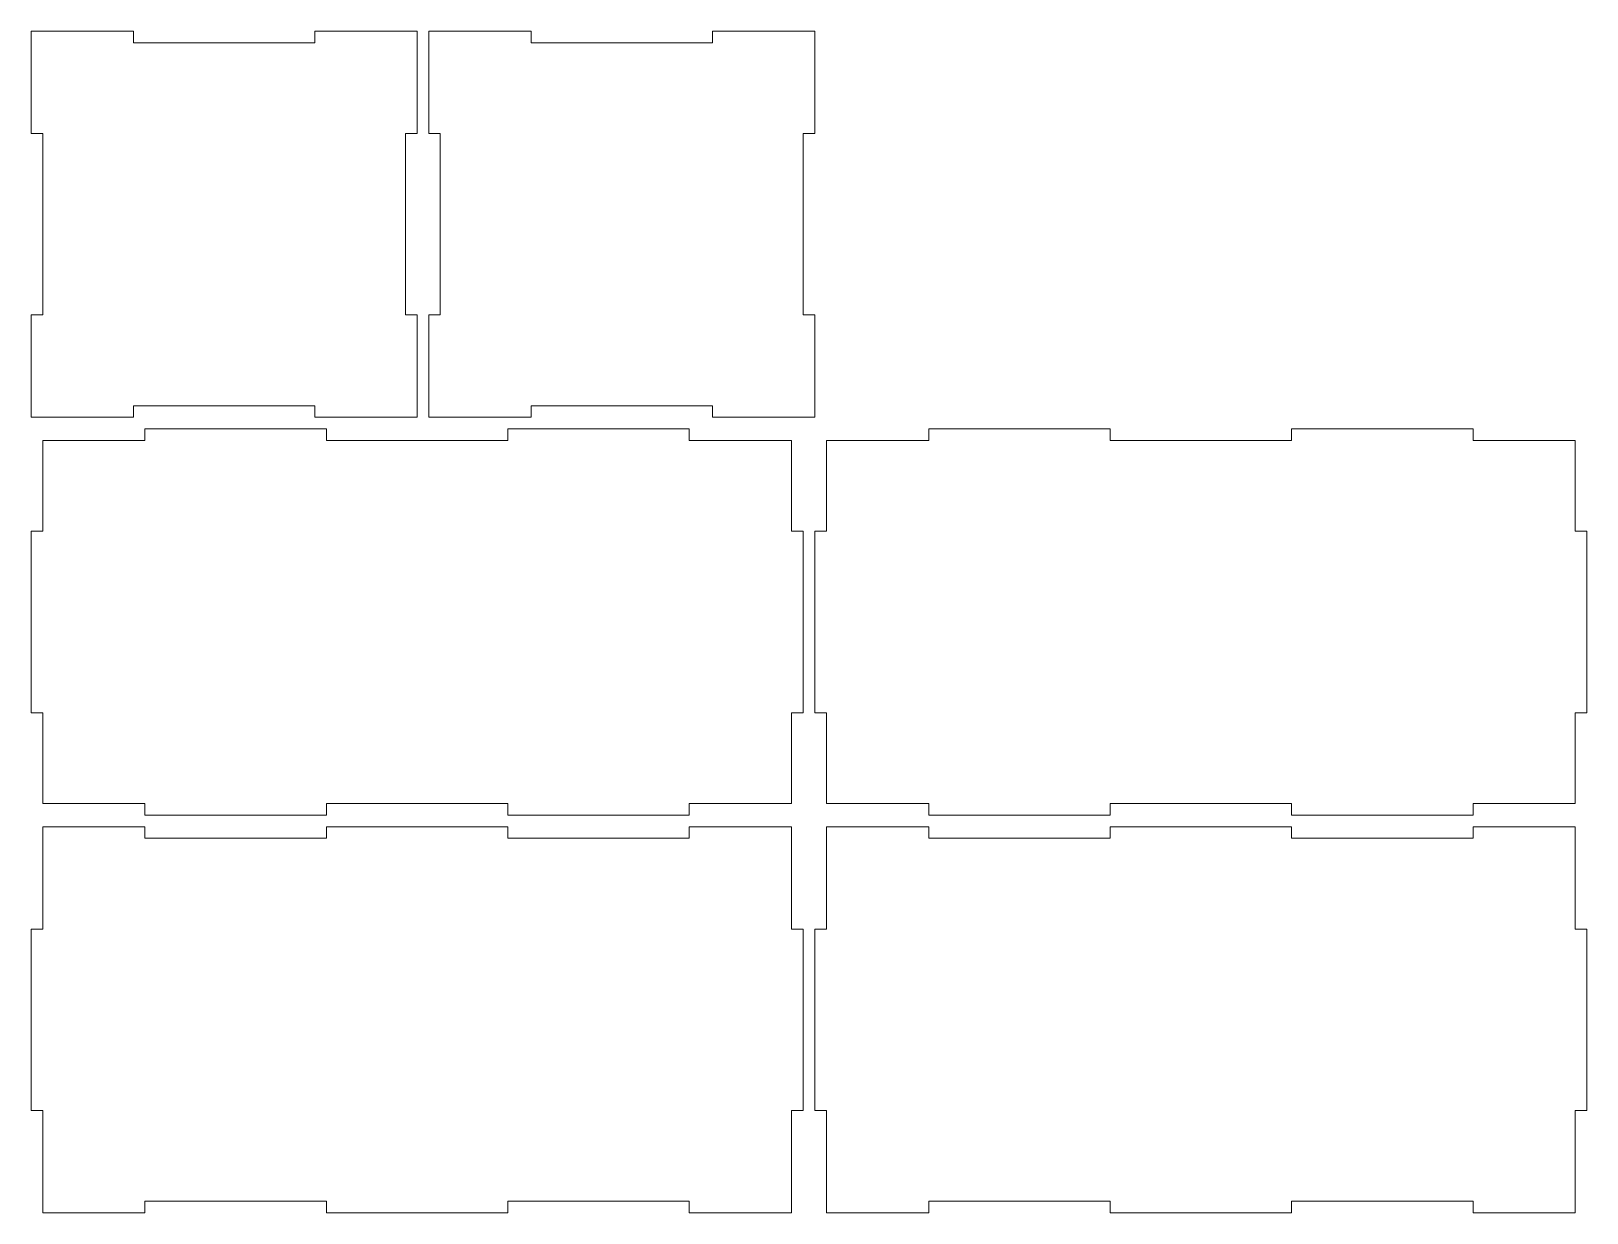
# Model space of a CAD drawing. Extents: x 3 to 406, y 3 to 309.
import ezdxf

# ---------------------------------------------------------------- set-up
doc = ezdxf.new("R2010")
doc.units = 0
doc.layers.get('0').update_dxf_attribs({"lineweight": 0})

msp = doc.modelspace()

# ---------------------------------------------------------------- linework, layer by layer
for p, q in [((6, 309), (3, 309)), ((3, 309), (3, 306)), ((29.5, 309), (6, 309)), ((29.5, 306), (29.5, 309)), ((100, 309), (76.5, 309)), ((76.5, 309), (76.5, 306)), ((103, 309), (100, 309)), ((103, 306), (103, 309)), ((109, 309), (106, 309)), ((106, 309), (106, 306)), ((132.5, 309), (109, 309)), ((132.5, 306), (132.5, 309)), ((203, 309), (179.5, 309)), ((179.5, 309), (179.5, 306)), ((206, 309), (203, 309)), ((206, 306), (206, 309)), ((3, 306), (3, 282.5)), ((76.5, 306), (29.5, 306)), ((103, 282.5), (103, 306)), ((106, 306), (106, 282.5)), ((179.5, 306), (132.5, 306)), ((206, 282.5), (206, 306)), ((3, 282.5), (6, 282.5)), ((6, 282.5), (6, 235.5)), ((100, 235.5), (100, 282.5)), ((100, 282.5), (103, 282.5)), ((106, 282.5), (109, 282.5)), ((109, 282.5), (109, 235.5)), ((203, 235.5), (203, 282.5)), ((203, 282.5), (206, 282.5)), ((6, 235.5), (3, 235.5)), ((3, 235.5), (3, 212)), ((103, 235.5), (100, 235.5)), ((103, 212), (103, 235.5)), ((109, 235.5), (106, 235.5)), ((106, 235.5), (106, 212)), ((206, 235.5), (203, 235.5)), ((206, 212), (206, 235.5)), ((3, 212), (3, 209)), ((29.5, 209), (29.5, 212)), ((29.5, 212), (76.5, 212)), ((76.5, 212), (76.5, 209)), ((103, 209), (103, 212)), ((106, 212), (106, 209)), ((132.5, 209), (132.5, 212)), ((132.5, 212), (179.5, 212)), ((179.5, 212), (179.5, 209)), ((206, 209), (206, 212)), ((3, 209), (6, 209)), ((6, 209), (29.5, 209)), ((79.5, 206), (32.5, 206)), ((32.5, 206), (32.5, 203)), ((76.5, 209), (100, 209)), ((79.5, 203), (79.5, 206)), ((100, 209), (103, 209)), ((106, 209), (109, 209)), ((109, 209), (132.5, 209)), ((173.5, 206), (126.5, 206)), ((126.5, 206), (126.5, 203)), ((173.5, 203), (173.5, 206)), ((179.5, 209), (203, 209)), ((203, 209), (206, 209)), ((282.5, 206), (235.5, 206)), ((235.5, 206), (235.5, 203)), ((282.5, 203), (282.5, 206)), ((376.5, 206), (329.5, 206)), ((329.5, 206), (329.5, 203)), ((376.5, 203), (376.5, 206)), ((32.5, 203), (6, 203)), ((6, 203), (6, 179.5)), ((126.5, 203), (79.5, 203)), ((200, 203), (173.5, 203)), ((200, 179.5), (200, 203)), ((235.5, 203), (209, 203)), ((209, 203), (209, 179.5)), ((329.5, 203), (282.5, 203)), ((403, 203), (376.5, 203)), ((403, 179.5), (403, 203)), ((6, 179.5), (3, 179.5)), ((3, 179.5), (3, 132.5)), ((203, 179.5), (200, 179.5)), ((203, 132.5), (203, 179.5)), ((209, 179.5), (206, 179.5)), ((206, 179.5), (206, 132.5)), ((406, 179.5), (403, 179.5)), ((406, 132.5), (406, 179.5)), ((3, 132.5), (6, 132.5)), ((6, 132.5), (6, 109)), ((200, 109), (200, 132.5)), ((200, 132.5), (203, 132.5)), ((206, 132.5), (209, 132.5)), ((209, 132.5), (209, 109)), ((403, 109), (403, 132.5)), ((403, 132.5), (406, 132.5)), ((6, 109), (32.5, 109)), ((32.5, 109), (32.5, 106)), ((79.5, 106), (79.5, 109)), ((79.5, 109), (126.5, 109)), ((126.5, 109), (126.5, 106)), ((173.5, 106), (173.5, 109)), ((173.5, 109), (200, 109)), ((209, 109), (235.5, 109)), ((235.5, 109), (235.5, 106)), ((282.5, 106), (282.5, 109)), ((282.5, 109), (329.5, 109)), ((329.5, 109), (329.5, 106)), ((376.5, 106), (376.5, 109)), ((376.5, 109), (403, 109)), ((32.5, 106), (79.5, 106)), ((126.5, 106), (173.5, 106)), ((235.5, 106), (282.5, 106)), ((329.5, 106), (376.5, 106)), ((32.5, 103), (6, 103)), ((6, 103), (6, 100)), ((32.5, 100), (32.5, 103)), ((126.5, 103), (79.5, 103)), ((79.5, 103), (79.5, 100)), ((126.5, 100), (126.5, 103)), ((200, 103), (173.5, 103)), ((173.5, 103), (173.5, 100)), ((200, 100), (200, 103)), ((235.5, 103), (209, 103)), ((209, 103), (209, 100)), ((235.5, 100), (235.5, 103)), ((329.5, 103), (282.5, 103)), ((282.5, 103), (282.5, 100)), ((329.5, 100), (329.5, 103)), ((403, 103), (376.5, 103)), ((376.5, 103), (376.5, 100)), ((403, 100), (403, 103)), ((6, 100), (6, 76.5)), ((79.5, 100), (32.5, 100)), ((173.5, 100), (126.5, 100)), ((200, 76.5), (200, 100)), ((209, 100), (209, 76.5)), ((282.5, 100), (235.5, 100)), ((376.5, 100), (329.5, 100)), ((403, 76.5), (403, 100)), ((6, 76.5), (3, 76.5)), ((3, 76.5), (3, 29.5)), ((203, 76.5), (200, 76.5)), ((203, 29.5), (203, 76.5)), ((209, 76.5), (206, 76.5)), ((206, 76.5), (206, 29.5)), ((406, 76.5), (403, 76.5)), ((406, 29.5), (406, 76.5)), ((3, 29.5), (6, 29.5)), ((6, 29.5), (6, 6)), ((200, 6), (200, 29.5)), ((200, 29.5), (203, 29.5)), ((206, 29.5), (209, 29.5)), ((209, 29.5), (209, 6)), ((403, 6), (403, 29.5)), ((403, 29.5), (406, 29.5)), ((6, 6), (6, 3)), ((32.5, 3), (32.5, 6)), ((32.5, 6), (79.5, 6)), ((79.5, 6), (79.5, 3)), ((126.5, 3), (126.5, 6)), ((126.5, 6), (173.5, 6)), ((173.5, 6), (173.5, 3)), ((200, 3), (200, 6)), ((209, 6), (209, 3)), ((235.5, 3), (235.5, 6)), ((235.5, 6), (282.5, 6)), ((282.5, 6), (282.5, 3)), ((329.5, 3), (329.5, 6)), ((329.5, 6), (376.5, 6)), ((376.5, 6), (376.5, 3)), ((403, 3), (403, 6)), ((6, 3), (32.5, 3)), ((79.5, 3), (126.5, 3)), ((173.5, 3), (200, 3)), ((209, 3), (235.5, 3)), ((282.5, 3), (329.5, 3)), ((376.5, 3), (403, 3))]:
    msp.add_line(p, q)

doc.saveas('drawing.dxf')
